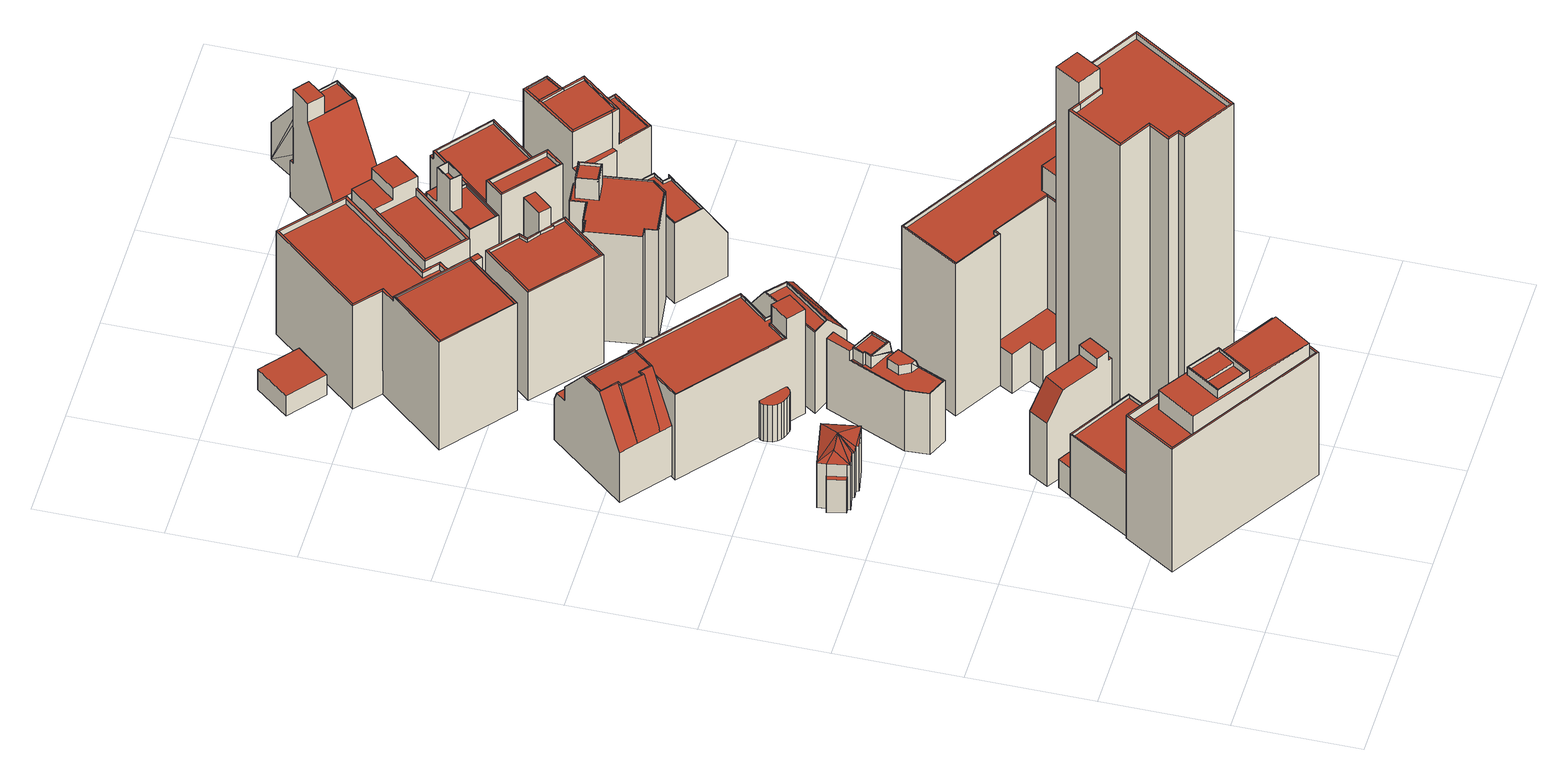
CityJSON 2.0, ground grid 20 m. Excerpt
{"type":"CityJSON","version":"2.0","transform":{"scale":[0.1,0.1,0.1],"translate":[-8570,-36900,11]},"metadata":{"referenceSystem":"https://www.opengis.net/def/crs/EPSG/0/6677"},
"CityObjects":{
"building1":{"type":"Building","attributes":{"class":3002,"usage":401,"measuredHeight":23.2,"storeysAboveGround":7,"storeysBelowGround":0,"prefecture":13,"city":13103,"footprintArea":287.12,"fireproofType":1001,"coverageRatio":80,"floorAreaRatio":700,"surveyYear":2021,"urbanPlanType":21,"areaClassificationType":22,"landUseType":212,"districts":"10","detailedUsage":"1210","floodRisk_description":10,"floodRisk_rank":1,"floodRisk_depth":0.03,"floodRisk_adminType":2,"floodRisk_scale":2,"meshCode":"53394509"},"geometry":[{"type":"Solid","lod":"2","boundaries":[[[[0,1,2,3,4,5,6,7,8,9,10,11]],[[12,13,14,15,16,17,18,19]],[[20,21,22,23]],[[24,25,26,27,28,29,30,31]],[[32,33,34,35]],[[36,37,38,39]],[[40,41,42,43]],[[44,45,46,47]],[[48,49,50,51]],[[52,53,54,55]],[[26,25,30,29]],[[56,57,58,59]],[[60,61,62]],[[39,38,41,40]],[[56,59,49,48]],[[63,64,65,66,67,68,69,70]],[[71,72,32,35]],[[73,61,60,74,75,76,62,77,78]],[[79,80,81,82]],[[83,51,50,84]],[[80,79,85,86]],[[86,85,72,71]],[[83,84,58,57]],[[60,62,76]],[[43,42,37,36]],[[87,88,89,90]],[[32,17,16,33]],[[11,10,80,86]],[[49,62,61,50]],[[57,56,80,10,9]],[[24,31,75,74]],[[65,34,33,16,15,66]],[[90,56,48]],[[63,87,90,64]],[[25,76,30]],[[65,90,35]],[[50,61,73,84]],[[90,89,56]],[[8,7,51,83]],[[65,35,34]],[[59,77,62,49]],[[82,81,68,67,14,13]],[[29,39,40,26]],[[76,75,31,30]],[[89,68,80]],[[3,2,20,23]],[[5,4,71,35]],[[28,36,39,29]],[[69,89,88,70]],[[7,6,48,51]],[[27,43,36,28]],[[25,24,74,60]],[[65,64,90]],[[15,14,67,66]],[[85,19,18,72]],[[58,78,77,59]],[[26,40,43,27]],[[37,45,44,38]],[[48,6,5]],[[68,81,80]],[[89,80,56]],[[82,13,12,79]],[[9,8,83,57]],[[89,69,68]],[[84,73,78,58]],[[90,48,35]],[[42,52,55,46,45,37]],[[25,60,76]],[[72,18,17,32]],[[53,52,42,41]],[[46,55,54,47]],[[2,1,21,20]],[[1,0,22,21]],[[48,5,35]],[[41,38,44,47,54,53]],[[71,4,3,23,22,0,11,86]],[[70,88,87,63]],[[79,12,19,85]]]],"semantics":{"surfaces":[{"type":"GroundSurface"},{"type":"RoofSurface"},{"type":"WallSurface"}],"values":[[0,1,1,1,1,1,1,1,1,1,1,1,1,1,1,1,1,1,1,1,1,1,1,1,1,1,2,2,2,2,2,2,2,2,2,2,2,2,2,2,2,2,2,2,2,2,2,2,2,2,2,2,2,2,2,2,2,2,2,2,2,2,2,2,2,2,2,2,2,2,2,2,2,2,2,2,2,2]]}}]},
"building2":{"type":"Building","attributes":{"class":3001,"usage":411,"measuredHeight":8.9,"storeysAboveGround":2,"storeysBelowGround":0,"prefecture":13,"city":13103,"footprintArea":58.18,"fireproofType":1002,"coverageRatio":60,"floorAreaRatio":300,"surveyYear":2021,"urbanPlanType":21,"areaClassificationType":22,"landUseType":211,"districts":"5","detailedUsage":"1310","landslideRisk_description":1,"landslideRisk_areaType":1,"meshCode":"53394509"},"geometry":[{"type":"Solid","lod":"2","boundaries":[[[[91,92,93,94,95,96,97,98,99,100,101,102]],[[103,104,105]],[[106,107,104]],[[108,109,103]],[[106,110,111]],[[109,112,103]],[[111,110,103]],[[103,112,111]],[[108,113,109]],[[103,110,104]],[[106,104,110]],[[114,115,116,117]],[[108,103,118]],[[103,105,118]],[[95,94,111,112]],[[101,100,105,104]],[[97,96,109,113]],[[96,95,112,109]],[[92,91,117,116]],[[104,107,114,102,101]],[[111,94,93,115,106]],[[107,106,115,114]],[[98,97,113,108]],[[93,92,116,115]],[[99,98,108,118]],[[91,102,114,117]],[[100,99,118,105]]]],"semantics":{"surfaces":[{"type":"GroundSurface"},{"type":"RoofSurface"},{"type":"WallSurface"}],"values":[[0,1,1,1,1,1,1,1,1,1,1,1,1,1,2,2,2,2,2,2,2,2,2,2,2,2,2]]}}]},
"building3":{"type":"Building","attributes":{"class":9999,"usage":461,"measuredHeight":5.6,"storeysAboveGround":9999,"storeysBelowGround":9999,"prefecture":13,"city":13103,"footprintArea":-9999,"fireproofType":1011,"coverageRatio":80,"floorAreaRatio":700,"surveyYear":1,"urbanPlanType":21,"areaClassificationType":22,"landUseType":212,"districts":"10","detailedUsage":"0","floodRisk_description":10,"floodRisk_rank":1,"floodRisk_depth":0.03,"floodRisk_adminType":2,"floodRisk_scale":2,"meshCode":"53394509"},"geometry":[{"type":"Solid","lod":"2","boundaries":[[[[119,120,121,122]],[[123,124,125,126]],[[120,119,124,123]],[[122,121,126,125]],[[121,120,123,126]],[[119,122,125,124]]]],"semantics":{"surfaces":[{"type":"GroundSurface"},{"type":"RoofSurface"},{"type":"WallSurface"}],"values":[[0,1,2,2,2,2]]}}]},
"building4":{"type":"Building","attributes":{"class":3002,"usage":412,"measuredHeight":16.1,"storeysAboveGround":5,"storeysBelowGround":0,"prefecture":13,"city":13103,"footprintArea":48.17,"fireproofType":1001,"coverageRatio":80,"floorAreaRatio":700,"surveyYear":2021,"urbanPlanType":21,"areaClassificationType":22,"landUseType":211,"districts":"10","detailedUsage":"1320","floodRisk_description":10,"floodRisk_rank":1,"floodRisk_depth":0.03,"floodRisk_adminType":2,"floodRisk_scale":2,"meshCode":"53394509"},"geometry":[{"type":"Solid","lod":"2","boundaries":[[[[127,128,129,130]],[[131,132,133,134]],[[135,136,137,138]],[[139,140,141,142]],[[136,143,144,137]],[[141,140,135,138]],[[127,130,133,132]],[[129,128,144,143]],[[135,140,139,134,133,130,129,143,136]],[[139,142,131,134]],[[131,142,141,138,137,144,128,127,132]]]],"semantics":{"surfaces":[{"type":"GroundSurface"},{"type":"RoofSurface"},{"type":"WallSurface"}],"values":[[0,1,1,1,1,2,2,2,2,2,2]]}}]},
"building5":{"type":"Building","attributes":{"class":3002,"usage":401,"measuredHeight":14.9,"storeysAboveGround":6,"storeysBelowGround":0,"prefecture":13,"city":13103,"footprintArea":151.09,"fireproofType":1001,"coverageRatio":80,"floorAreaRatio":400,"surveyYear":2021,"urbanPlanType":21,"areaClassificationType":22,"landUseType":212,"districts":"10","detailedUsage":"1210","landslideRisk_description":1,"landslideRisk_areaType":1,"meshCode":"53394509"},"geometry":[{"type":"Solid","lod":"2","boundaries":[[[[145,146,147,148]],[[149,150,151,152]],[[153,154,155,156]],[[157,158,159,160]],[[157,161,162,163]],[[164,165,166,167]],[[168,169,158,163]],[[152,151,165,164]],[[153,156,170,171]],[[157,160,172,161]],[[173,174,175,176,177,178,179,180]],[[152,181,169,149]],[[167,166,172,160]],[[164,167,182,183]],[[149,168,184,150]],[[163,162,184,168]],[[150,173,180,151]],[[165,179,178,166]],[[145,148,159,158,169,181]],[[157,163,158]],[[147,146,155,154]],[[169,168,149]],[[151,180,179,165]],[[170,183,182,171]],[[172,177,176,161]],[[147,154,153,171,182,167,160,159,148]],[[166,178,177,172]],[[162,175,174,184]],[[161,176,175,162]],[[152,164,183,170,156,155,146,145,181]],[[184,174,173,150]]]],"semantics":{"surfaces":[{"type":"GroundSurface"},{"type":"RoofSurface"},{"type":"WallSurface"}],"values":[[0,1,1,1,1,1,1,1,1,1,1,1,1,1,1,1,2,2,2,2,2,2,2,2,2,2,2,2,2,2,2]]}}]},
"building6":{"type":"Building","attributes":{"class":9999,"usage":461,"measuredHeight":-9999,"storeysAboveGround":9999,"storeysBelowGround":9999,"prefecture":13,"city":13103,"footprintArea":-9999,"fireproofType":1011,"coverageRatio":80,"floorAreaRatio":700,"surveyYear":1,"urbanPlanType":21,"areaClassificationType":22,"landUseType":212,"districts":"10","detailedUsage":"0","floodRisk_description":10,"floodRisk_rank":1,"floodRisk_depth":0.03,"floodRisk_adminType":2,"floodRisk_scale":2,"meshCode":"53394509"},"geometry":[{"type":"Solid","lod":"2","boundaries":[[[[185,186,187,188]],[[189,190,191,192]],[[186,185,190,189]],[[188,187,192,191]],[[187,186,189,192]],[[185,188,191,190]]]],"semantics":{"surfaces":[{"type":"GroundSurface"},{"type":"RoofSurface"},{"type":"WallSurface"}],"values":[[0,1,2,2,2,2]]}}]},
"building7":{"type":"Building","attributes":{"class":3002,"usage":401,"measuredHeight":16.7,"storeysAboveGround":4,"storeysBelowGround":0,"prefecture":13,"city":13103,"footprintArea":259.54,"fireproofType":1002,"coverageRatio":80,"floorAreaRatio":400,"surveyYear":2021,"urbanPlanType":21,"areaClassificationType":22,"landUseType":212,"districts":"10","detailedUsage":"1210","floodRisk_description":10,"floodRisk_rank":1,"floodRisk_depth":0.02,"floodRisk_adminType":2,"floodRisk_scale":2,"landslideRisk_description":1,"landslideRisk_areaType":1,"meshCode":"53394509"},"geometry":[{"type":"Solid","lod":"2","boundaries":[[[[193,194,195,196,197,198,199,200,201,202,203,204,205,206,207,208,209,210,211,212,213,214]],[[215,216,217,218]],[[216,219,220,217]],[[221,222,223,224]],[[225,226,227,228]],[[229,230,231,232,233,234,235,236,237,238,239,240,241]],[[242,243,244,245]],[[246,224,223,247]],[[248,249,250,251]],[[252,253,254,255,256,257,258,259,260,261,262]],[[215,218,227,226]],[[263,264,220,219]],[[251,250,264,263]],[[225,228,222,221]],[[246,247,249,248]],[[196,195,229,241,205,204,245,244,248,251]],[[243,242,224,246]],[[228,255,254,222]],[[194,193,231,230]],[[227,256,255,228]],[[244,243,246,248]],[[264,260,259,220]],[[224,242,245,204,203,221]],[[199,198,219,216]],[[209,208,238,237]],[[250,261,260,264]],[[210,209,237,236]],[[203,202,225,221]],[[213,212,234,233]],[[193,214,232,231]],[[212,211,235,234]],[[201,200,215,226]],[[197,196,251,263]],[[206,205,241,240]],[[200,199,216,215]],[[207,206,240,239]],[[208,207,239,238]],[[222,254,253,223]],[[198,197,263,219]],[[220,259,258,217]],[[214,213,233,232]],[[223,253,252,247]],[[202,201,226,225]],[[195,194,230,229]],[[218,257,256,227]],[[211,210,236,235]],[[217,258,257,218]],[[247,252,262,249]],[[249,262,261,250]]]],"semantics":{"surfaces":[{"type":"GroundSurface"},{"type":"RoofSurface"},{"type":"WallSurface"}],"values":[[0,1,1,1,1,1,1,1,1,1,1,1,1,1,1,2,2,2,2,2,2,2,2,2,2,2,2,2,2,2,2,2,2,2,2,2,2,2,2,2,2,2,2,2,2,2,2,2,2]]}}]},
"building8":{"type":"Building","attributes":{"class":3002,"usage":412,"measuredHeight":11.4,"storeysAboveGround":5,"storeysBelowGround":0,"prefecture":13,"city":13103,"footprintArea":91.05,"fireproofType":1001,"coverageRatio":80,"floorAreaRatio":400,"surveyYear":2021,"urbanPlanType":21,"areaClassificationType":22,"landUseType":211,"districts":"10","detailedUsage":"1320","landslideRisk_description":1,"landslideRisk_areaType":1,"meshCode":"53394509"},"geometry":[{"type":"Solid","lod":"2","boundaries":[[[[265,266,267,268,269]],[[270,271,272]],[[273,274,275,276]],[[277,278,279,280]],[[281,282,283,284]],[[284,283,278,277]],[[285,286,287,288]],[[289,290,291,292,293]],[[294,295,296,297,298,299,300,301,302,303,304,305,306,307]],[[289,293,273]],[[308,309,310,311]],[[311,310,282,281]],[[271,270,312,313,314]],[[315,316,317,318]],[[277,319,320]],[[273,276,289]],[[321,322,319,323]],[[320,284,277]],[[272,322,270]],[[287,315,318,288]],[[324,325,326,327,328,329]],[[308,280,279,309]],[[317,316,272,330]],[[312,270,322]],[[267,266,315,287]],[[312,321,331]],[[279,328,327,309]],[[290,289,276,275,269,268]],[[330,271,305]],[[317,304,303,318]],[[314,306,305]],[[280,319,277]],[[323,296,295,321]],[[278,329,328,279]],[[308,311,299,298]],[[314,313,307,306]],[[300,292,291,286,285,301]],[[266,265,316,315]],[[280,296,323]],[[321,295,294,331]],[[268,267,287,286,291,290]],[[280,308,298,297]],[[312,322,321]],[[272,316,265,269,275,274,320,319,322]],[[282,325,324,283]],[[309,327,326,310]],[[283,324,329,278]],[[284,274,293]],[[280,323,319]],[[330,305,304,317]],[[310,326,325,282]],[[284,320,274]],[[299,311,281,292,300]],[[330,272,271]],[[284,293,281]],[[307,313,312,331,294]],[[288,302,301,285]],[[293,292,281]],[[271,314,305]],[[280,297,296]],[[274,273,293]],[[318,303,302,288]]]],"semantics":{"surfaces":[{"type":"GroundSurface"},{"type":"RoofSurface"},{"type":"WallSurface"}],"values":[[0,1,1,1,1,1,1,1,1,1,1,1,1,1,1,1,1,1,1,1,1,1,1,2,2,2,2,2,2,2,2,2,2,2,2,2,2,2,2,2,2,2,2,2,2,2,2,2,2,2,2,2,2,2,2,2,2,2,2,2,2,2]]}}]},
"building9":{"type":"Building","attributes":{"class":3002,"usage":401,"measuredHeight":59.6,"storeysAboveGround":20,"storeysBelowGround":0,"prefecture":13,"city":13103,"footprintArea":339.78,"fireproofType":1001,"coverageRatio":80,"floorAreaRatio":700,"surveyYear":2021,"urbanPlanType":21,"areaClassificationType":22,"landUseType":212,"districts":"10","detailedUsage":"1210","floodRisk_description":10,"floodRisk_rank":1,"floodRisk_depth":0.03,"floodRisk_adminType":2,"floodRisk_scale":2,"meshCode":"53394509"},"geometry":[{"type":"Solid","lod":"2","boundaries":[[[[332,333,334,335,336,337,338,339,340,341]],[[342,343,344,345]],[[346,347,348,349]],[[350,351,352,353]],[[354,355,356,357]],[[353,352,358,359]],[[360,361,362,363]],[[364,365,343,342]],[[366,349,348,367]],[[364,360,363,365]],[[346,345,344,347]],[[368,369,370,371,372,373,374,375,376,377,378]],[[359,358,362,361]],[[366,367,351,350]],[[372,350,353,373]],[[347,344,337,336]],[[376,360,364,377]],[[370,349,366,371]],[[351,367,334,333]],[[374,359,361,375]],[[373,353,359,374]],[[343,365,339,338]],[[365,363,340,339]],[[354,341,340,363,355]],[[352,351,333,332]],[[344,343,338,337]],[[341,354,357,358,352,332]],[[348,347,336,335]],[[356,362,358,357]],[[377,364,342,378]],[[368,345,346,369]],[[378,342,345,368]],[[375,361,360,376]],[[369,346,349,370]],[[371,366,350,372]],[[367,348,335,334]],[[363,362,356,355]]]],"semantics":{"surfaces":[{"type":"GroundSurface"},{"type":"RoofSurface"},{"type":"WallSurface"}],"values":[[0,1,1,1,1,1,1,1,1,1,1,1,1,1,2,2,2,2,2,2,2,2,2,2,2,2,2,2,2,2,2,2,2,2,2,2,2]]}}]},
"building10":{"type":"Building","attributes":{"class":3001,"usage":412,"measuredHeight":4.1,"storeysAboveGround":12,"storeysBelowGround":0,"prefecture":13,"city":13103,"footprintArea":378.07,"fireproofType":1001,"coverageRatio":80,"floorAreaRatio":400,"surveyYear":2021,"urbanPlanType":21,"areaClassificationType":22,"landUseType":211,"districts":"10","detailedUsage":"1320","meshCode":"53394509"},"geometry":[{"type":"Solid","lod":"2","boundaries":[[[[379,380,381,382]],[[383,384,385,386]],[[382,381,386,385]],[[379,382,385,384]],[[380,379,384,383]],[[381,380,383,386]]]],"semantics":{"surfaces":[{"type":"GroundSurface"},{"type":"RoofSurface"},{"type":"WallSurface"}],"values":[[0,1,2,2,2,2]]}}]},
"building11":{"type":"Building","attributes":{"class":3002,"usage":412,"measuredHeight":12.6,"storeysAboveGround":5,"storeysBelowGround":0,"prefecture":13,"city":13103,"footprintArea":114.04,"fireproofType":1001,"coverageRatio":80,"floorAreaRatio":400,"surveyYear":2021,"urbanPlanType":21,"areaClassificationType":22,"landUseType":211,"districts":"10","detailedUsage":"1320","floodRisk_description":10,"floodRisk_rank":1,"floodRisk_depth":0.02,"floodRisk_adminType":2,"floodRisk_scale":2,"landslideRisk_description":1,"landslideRisk_areaType":1,"meshCode":"53394509"},"geometry":[{"type":"Solid","lod":"2","boundaries":[[[[387,388,389,390]],[[391,392,393,394]],[[395,396,391]],[[391,394,395]],[[397,398,399,400]],[[394,393,398,397]],[[391,400,399,392]],[[401,400,391]],[[402,403,404,405]],[[391,396,401]],[[398,403,402,399]],[[397,400,401,387,390]],[[399,402,405,392]],[[388,387,401,396]],[[392,405,404,393]],[[389,388,396,395]],[[395,394,397,390,389]],[[393,404,403,398]]]],"semantics":{"surfaces":[{"type":"GroundSurface"},{"type":"RoofSurface"},{"type":"WallSurface"}],"values":[[0,1,1,1,1,1,1,1,1,1,2,2,2,2,2,2,2,2]]}}]},
"building12":{"type":"Building","attributes":{"class":3002,"usage":401,"measuredHeight":20,"storeysAboveGround":5,"storeysBelowGround":0,"prefecture":13,"city":13103,"footprintArea":441.54,"fireproofType":1001,"coverageRatio":80,"floorAreaRatio":400,"surveyYear":2021,"urbanPlanType":21,"areaClassificationType":22,"landUseType":212,"districts":"10","detailedUsage":"1210","meshCode":"53394509"},"geometry":[{"type":"Solid","lod":"2","boundaries":[[[[406,407,408,409,410,411,412,413,414,415,416,417,418,419,420,421]],[[422,423,424,425]],[[426,427,428,429]],[[430,431,432,433]],[[422,425,434,435]],[[436,437,427,426]],[[438,439,440,441]],[[426,429,442,443]],[[444,445,446,447,448]],[[443,442,439,438]],[[432,449,450,433]],[[451,452,453,454]],[[430,454,453,431]],[[455,456,457,458,459,460,461,462]],[[435,434,452,451]],[[463,464,465,466]],[[441,440,428,427]],[[415,414,430,433]],[[418,417,437,436]],[[410,409,466,465]],[[440,446,445,428]],[[428,445,444,429]],[[424,423,441,427,437,417,416,450,449,461,460]],[[452,457,456,453]],[[412,411,464,463]],[[421,438,441,423,422,406]],[[434,458,457,452]],[[408,407,435,451]],[[414,413,454,430]],[[416,415,433,450]],[[420,419,426,443]],[[421,420,443,438]],[[432,462,461,449]],[[439,447,446,440]],[[431,455,462,432]],[[453,456,455,431]],[[407,406,422,435]],[[425,459,458,434]],[[454,413,412,463,466,409,408,451]],[[424,460,459,425]],[[442,448,447,439]],[[429,444,448,442]],[[419,418,436,426]],[[411,410,465,464]]]],"semantics":{"surfaces":[{"type":"GroundSurface"},{"type":"RoofSurface"},{"type":"WallSurface"}],"values":[[0,1,1,1,1,1,1,1,1,1,1,1,1,1,1,1,1,2,2,2,2,2,2,2,2,2,2,2,2,2,2,2,2,2,2,2,2,2,2,2,2,2,2,2]]}}]},
"building13":{"type":"Building","attributes":{"class":3002,"usage":412,"measuredHeight":21,"storeysAboveGround":7,"storeysBelowGround":0,"prefecture":13,"city":13103,"footprintArea":156.67,"fireproofType":1001,"coverageRatio":80,"floorAreaRatio":400,"surveyYear":2021,"urbanPlanType":21,"areaClassificationType":22,"landUseType":211,"districts":"10","detailedUsage":"1320","meshCode":"53394509"},"geometry":[{"type":"Solid","lod":"2","boundaries":[[[[467,468,469,470,471,472,473,474,475,476]],[[477,478,479,480]],[[481,482,483,484]],[[485,481,484,486]],[[487,488,489,490]],[[485,486,491,492]],[[490,489,493,494]],[[495,496,497,498,499,500,501,502,503]],[[494,493,483,482]],[[480,479,488,487]],[[477,492,491,478]],[[504,505,506,507]],[[474,473,494,482]],[[471,470,480,487]],[[489,499,498,493]],[[506,468,467,492,507]],[[493,498,497,483]],[[484,496,495,486]],[[491,503,502,478]],[[467,476,485,492]],[[480,470,469,505,504,477]],[[475,474,482,481]],[[473,472,490,494]],[[479,501,500,488]],[[486,495,503,491]],[[488,500,499,489]],[[504,507,492,477]],[[476,475,481,485]],[[505,469,468,506]],[[472,471,487,490]],[[478,502,501,479]],[[483,497,496,484]]]],"semantics":{"surfaces":[{"type":"GroundSurface"},{"type":"RoofSurface"},{"type":"WallSurface"}],"values":[[0,1,1,1,1,1,1,1,1,1,1,1,2,2,2,2,2,2,2,2,2,2,2,2,2,2,2,2,2,2,2,2]]}}]},
"building14":{"type":"Building","attributes":{"class":3002,"usage":412,"measuredHeight":29.7,"storeysAboveGround":10,"storeysBelowGround":0,"prefecture":13,"city":13103,"footprintArea":410.37,"fireproofType":1001,"coverageRatio":80,"floorAreaRatio":700,"surveyYear":2021,"urbanPlanType":21,"areaClassificationType":22,"landUseType":211,"districts":"10","detailedUsage":"1320","floodRisk_description":10,"floodRisk_rank":1,"floodRisk_depth":0.11,"floodRisk_adminType":2,"floodRisk_scale":2,"meshCode":"53394509"},"geometry":[{"type":"Solid","lod":"2","boundaries":[[[[508,509,510,511,512,513,514,515,516,517,518,519]],[[520,521,522,523]],[[524,525,522,521]],[[526,527,528,529]],[[530,531,532,533]],[[533,532,534,535]],[[536,537,538,539]],[[535,534,527,526]],[[540,541,531,530]],[[542,529,528,543]],[[520,523,544,545]],[[539,538,546,547,548,549,550,551,552,553,554,555,537,536,556,557]],[[545,544,541,540]],[[542,543,558,559]],[[559,558,525,524]],[[560,561,562,563,564,565,566,567,568,569]],[[570,571,572,573]],[[525,555,554,522]],[[531,550,549,532]],[[516,559,524,569,517]],[[528,546,538,543]],[[533,511,510,564,530]],[[522,554,553,523]],[[532,549,548,534]],[[519,518,568,567]],[[534,548,547,527]],[[541,551,550,531]],[[527,547,546,528]],[[557,570,573,539]],[[558,537,555,525]],[[539,573,572,536]],[[545,540,563,562]],[[518,517,569,568]],[[543,538,537,558]],[[544,552,551,541]],[[516,515,542,559]],[[520,545,562,561]],[[524,521,560,569]],[[513,512,535,526]],[[540,530,564,563]],[[509,508,566,565]],[[556,571,570,557]],[[523,553,552,544]],[[512,511,533,535]],[[514,513,526,529]],[[515,514,529,542]],[[521,520,561,560]],[[508,519,567,566]],[[536,572,571,556]],[[510,509,565,564]]]],"semantics":{"surfaces":[{"type":"GroundSurface"},{"type":"RoofSurface"},{"type":"WallSurface"}],"values":[[0,1,1,1,1,1,1,1,1,1,1,1,1,1,1,1,1,2,2,2,2,2,2,2,2,2,2,2,2,2,2,2,2,2,2,2,2,2,2,2,2,2,2,2,2,2,2,2,2,2]]}}]},
"building15":{"type":"Building","attributes":{"class":3002,"usage":401,"measuredHeight":21.4,"storeysAboveGround":6,"storeysBelowGround":0,"prefecture":13,"city":13103,"footprintArea":149.41,"fireproofType":1001,"coverageRatio":80,"floorAreaRatio":400,"surveyYear":2021,"urbanPlanType":21,"areaClassificationType":22,"landUseType":212,"districts":"10","detailedUsage":"1210","floodRisk_description":10,"floodRisk_rank":1,"floodRisk_depth":0.01,"floodRisk_adminType":2,"floodRisk_scale":2,"meshCode":"53394509"},"geometry":[{"type":"Solid","lod":"2","boundaries":[[[[574,575,576,577,578,579,580,581,582,583,584,585]],[[586,587,588,589]],[[590,591,592,593]],[[594,595,596,597]],[[594,598,599,595]],[[600,601,602,603]],[[604,605,599,598]],[[606,605,607,608]],[[609,610,611,612]],[[609,613,614,610]],[[615,616,614,613]],[[596,589,588,597]],[[617,618,616,615]],[[603,602,619,620]],[[620,619,621,622]],[[606,608,618,617]],[[612,611,623,624]],[[586,624,623,587]],[[625,626,627,628,629,630,631,632,633,634,635,636,637,638,639,640,641]],[[622,621,601,600]],[[587,635,634,588]],[[582,581,589,596]],[[601,591,590,602]],[[610,638,637,611]],[[580,579,624,586]],[[618,641,640,616]],[[574,585,606,617]],[[621,592,591,601]],[[611,637,636,623]],[[585,584,599,605,606]],[[575,574,617,615]],[[576,575,615,613]],[[616,640,639,614]],[[603,620,627,626,607,605]],[[623,636,635,587]],[[594,632,631,598]],[[581,580,586,589]],[[588,634,633,597]],[[584,583,595,599]],[[629,600,603,605,604,630]],[[602,590,593,619]],[[578,577,609,612]],[[597,633,632,594]],[[628,627,620,622]],[[607,626,625,608]],[[622,600,629,628]],[[614,639,638,610]],[[608,625,641,618]],[[598,631,630,604]],[[583,582,596,595]],[[619,593,592,621]],[[579,578,612,624]],[[577,576,613,609]]]],"semantics":{"surfaces":[{"type":"GroundSurface"},{"type":"RoofSurface"},{"type":"WallSurface"}],"values":[[0,1,1,1,1,1,1,1,1,1,1,1,1,1,1,1,1,1,1,1,2,2,2,2,2,2,2,2,2,2,2,2,2,2,2,2,2,2,2,2,2,2,2,2,2,2,2,2,2,2,2,2,2]]}}]},
"building16":{"type":"Building","attributes":{"class":3002,"usage":401,"measuredHeight":19,"storeysAboveGround":5,"storeysBelowGround":0,"prefecture":13,"city":13103,"footprintArea":146.14,"fireproofType":1001,"coverageRatio":80,"floorAreaRatio":400,"surveyYear":2021,"urbanPlanType":21,"areaClassificationType":22,"landUseType":212,"districts":"10","detailedUsage":"1210","meshCode":"53394509"},"geometry":[{"type":"Solid","lod":"2","boundaries":[[[[642,643,644,645]],[[646,647,648,649]],[[650,651,652,653]],[[654,655,656,657]],[[658,659,660,661,662]],[[663,664,649,648]],[[660,647,646,661]],[[662,654,657,658]],[[642,645,647,660,659]],[[663,655,654,662,661,650,653,664]],[[650,661,646,651]],[[648,647,645,644]],[[644,643,656,655,663,648]],[[643,642,659,658,657,656]],[[651,646,649,652]],[[652,649,664,653]]]],"semantics":{"surfaces":[{"type":"GroundSurface"},{"type":"RoofSurface"},{"type":"WallSurface"}],"values":[[0,1,1,1,1,1,1,2,2,2,2,2,2,2,2,2]]}}]},
"building17":{"type":"Building","attributes":{"class":3002,"usage":401,"measuredHeight":19.4,"storeysAboveGround":5,"storeysBelowGround":0,"prefecture":13,"city":13103,"footprintArea":78.25,"fireproofType":1001,"coverageRatio":80,"floorAreaRatio":400,"surveyYear":2021,"urbanPlanType":21,"areaClassificationType":22,"landUseType":212,"districts":"10","detailedUsage":"1210","meshCode":"53394509"},"geometry":[{"type":"Solid","lod":"2","boundaries":[[[[665,666,667,668,669,670,671,672]],[[673,674,675,676]],[[676,675,677,678]],[[678,677,679,680]],[[681,682,683,684,685]],[[686,687,688,689,690,691]],[[692,693,694,695]],[[696,697,698,699,700,701]],[[702,703,704,705]],[[703,702,706,707]],[[680,679,674,673]],[[707,706,692,695]],[[708,709,710,711]],[[690,678,680,694,693,691]],[[692,686,691,693]],[[675,711,710,677]],[[674,708,711,675]],[[705,689,688,702]],[[685,684,700,699]],[[676,678,690,689,705,704]],[[702,688,687,706]],[[671,670,696,701]],[[666,665,683,682,673,676,704,703]],[[672,671,701,700]],[[706,687,686,692]],[[667,666,703,707]],[[683,665,672,700,684]],[[679,709,708,674]],[[668,667,707,695]],[[670,669,697,696]],[[677,710,709,679]],[[697,669,668,695,694,680,673,682,681,698]],[[681,685,699,698]]]],"semantics":{"surfaces":[{"type":"GroundSurface"},{"type":"RoofSurface"},{"type":"WallSurface"}],"values":[[0,1,1,1,1,1,1,1,1,1,1,1,1,2,2,2,2,2,2,2,2,2,2,2,2,2,2,2,2,2,2,2,2]]}}]},
"building18":{"type":"Building","attributes":{"class":3002,"usage":413,"measuredHeight":15.4,"storeysAboveGround":4,"storeysBelowGround":0,"prefecture":13,"city":13103,"footprintArea":87.45,"fireproofType":1001,"coverageRatio":80,"floorAreaRatio":400,"surveyYear":2021,"urbanPlanType":21,"areaClassificationType":22,"landUseType":211,"districts":"10","detailedUsage":"1230","floodRisk_description":10,"floodRisk_rank":1,"floodRisk_depth":0.01,"floodRisk_adminType":2,"floodRisk_scale":2,"meshCode":"53394509"},"geometry":[{"type":"Solid","lod":"2","boundaries":[[[[712,713,714,715,716,717,718,719]],[[720,721,722,723]],[[724,725,726,727]],[[728,729,730,731,732,733]],[[727,726,721,720]],[[734,735,736,737]],[[738,739,724,727,740]],[[723,722,736,735]],[[734,737,725,724]],[[738,714,713,739]],[[737,728,733,725]],[[717,716,720,723]],[[722,730,729,736]],[[719,718,735,734]],[[716,715,740,727,720]],[[713,712,724,739]],[[726,732,731,721]],[[736,729,728,737]],[[715,714,738,740]],[[724,712,719,734]],[[725,733,732,726]],[[721,731,730,722]],[[718,717,723,735]]]],"semantics":{"surfaces":[{"type":"GroundSurface"},{"type":"RoofSurface"},{"type":"WallSurface"}],"values":[[0,1,1,1,1,1,1,1,1,2,2,2,2,2,2,2,2,2,2,2,2,2,2]]}}]},
"building19":{"type":"Building","attributes":{"class":3002,"usage":401,"measuredHeight":18.2,"storeysAboveGround":5,"storeysBelowGround":0,"prefecture":13,"city":13103,"footprintArea":195.45,"fireproofType":1002,"coverageRatio":80,"floorAreaRatio":400,"surveyYear":2021,"urbanPlanType":21,"areaClassificationType":22,"landUseType":212,"districts":"10","detailedUsage":"1210","meshCode":"53394509"},"geometry":[{"type":"Solid","lod":"2","boundaries":[[[[741,742,743,744]],[[745,746,747,748]],[[749,750,751,752]],[[753,754,755,756]],[[757,758,759,760]],[[761,762,758,757]],[[763,764,745,748]],[[765,766,767,768]],[[760,759,769,770]],[[770,769,762,761]],[[764,763,771,772]],[[764,755,754,745]],[[752,763,748,749]],[[762,767,766,758]],[[769,768,767,762]],[[743,742,751,750]],[[759,765,768,769]],[[761,744,743,750,749,748,747,770]],[[758,766,765,759]],[[742,741,757,760,771,763,752,751]],[[772,756,755,764]],[[757,741,744,761]],[[745,754,753,746]],[[746,753,756,772,771,760,770,747]]]],"semantics":{"surfaces":[{"type":"GroundSurface"},{"type":"RoofSurface"},{"type":"WallSurface"}],"values":[[0,1,1,1,1,1,1,1,1,1,1,2,2,2,2,2,2,2,2,2,2,2,2,2]]}}]},
"building20":{"type":"Building","attributes":{"class":3002,"usage":461,"measuredHeight":25.7,"storeysAboveGround":9999,"storeysBelowGround":9999,"prefecture":13,"city":13103,"footprintArea":-9999,"fireproofType":1011,"coverageRatio":80,"floorAreaRatio":400,"surveyYear":1,"urbanPlanType":21,"areaClassificationType":22,"landUseType":211,"districts":"10","detailedUsage":"0","floodRisk_description":10,"floodRisk_rank":1,"floodRisk_depth":0.01,"floodRisk_adminType":2,"floodRisk_scale":2,"meshCode":"53394509"},"geometry":[{"type":"Solid","lod":"2","boundaries":[[[[773,774,775,776,777,778,779,780]],[[781,782,783,784]],[[785,786,787]],[[788,789,790,791]],[[792,793,794,795]],[[792,795,782,781]],[[796,797,798,799]],[[783,785,787,800]],[[789,788,784,800]],[[801,802,803,804]],[[805,806,807,808]],[[790,787,786,791]],[[798,809,810,799]],[[783,800,784]],[[811,812,813,814,815,816]],[[817,818,794,793]],[[797,796,819,820]],[[786,785,818,817]],[[821,822,823,824]],[[776,775,791,786]],[[777,776,786,817,819,796]],[[783,812,811,785]],[[773,780,808,807]],[[782,813,812,783]],[[775,774,788,791]],[[800,823,822,789]],[[794,815,814,795]],[[797,802,801,798]],[[798,801,804,809]],[[820,803,802,797]],[[818,816,815,794]],[[778,777,796,799]],[[805,779,778,799,810,793,792]],[[795,814,813,782]],[[787,824,823,800]],[[805,792,781,806]],[[780,779,805,808]],[[809,804,803,820,819,817,793,810]],[[789,822,821,790]],[[790,821,824,787]],[[785,811,816,818]],[[806,781,784,788,774,773,807]]]],"semantics":{"surfaces":[{"type":"GroundSurface"},{"type":"RoofSurface"},{"type":"WallSurface"}],"values":[[0,1,1,1,1,1,1,1,1,1,1,1,1,1,1,1,1,1,1,2,2,2,2,2,2,2,2,2,2,2,2,2,2,2,2,2,2,2,2,2,2,2]]}}]},
"building21":{"type":"Building","attributes":{"class":3002,"usage":401,"measuredHeight":14,"storeysAboveGround":6,"storeysBelowGround":0,"prefecture":13,"city":13103,"footprintArea":153.45,"fireproofType":1001,"coverageRatio":80,"floorAreaRatio":400,"surveyYear":2021,"urbanPlanType":21,"areaClassificationType":22,"landUseType":212,"districts":"10","detailedUsage":"1210","floodRisk_description":10,"floodRisk_rank":1,"floodRisk_depth":0.01,"floodRisk_adminType":2,"floodRisk_scale":2,"meshCode":"53394509"},"geometry":[{"type":"Solid","lod":"2","boundaries":[[[[825,826,827,828,829,830]],[[831,832,833,834,835,836]],[[837,838,839,840]],[[841,842,843,844]],[[845,846,847,848,849]],[[850,851,845,849]],[[852,853,854,855]],[[856,842,841,857,858]],[[859,860,841,844]],[[844,843,850,849]],[[846,855,854,839,838,827,826,847]],[[837,829,828]],[[850,831,836,851]],[[857,841,829]],[[837,857,829]],[[851,836,835,858,857,853,852,845]],[[841,860,829]],[[843,832,831,850]],[[852,855,846,845]],[[856,834,833,842]],[[842,833,832,843]],[[826,825,848,847]],[[830,829,860,859]],[[854,853,857,840,839]],[[858,835,834,856]],[[828,827,838,837]],[[848,825,830,859,844,849]],[[837,840,857]]]],"semantics":{"surfaces":[{"type":"GroundSurface"},{"type":"RoofSurface"},{"type":"WallSurface"}],"values":[[0,1,1,1,1,1,1,1,1,1,2,2,2,2,2,2,2,2,2,2,2,2,2,2,2,2,2,2]]}}]}
},
"vertices":[
[203,344,6],[216,366,6],[313,309,6],[300,287,6],[305,284,6],[244,180,6],[388,90,6],[336,7,6],[87,162,6],[139,245,6],[142,243,6],[203,345,6],[145,244,126],[206,206,126],[240,260,126],[268,243,126],[234,188,126],[243,182,126],[303,283,126],[203,342,126],[313,309,63],[216,366,63],[203,344,63],[300,287,63],[138,144,278],[328,19,278],[235,85,278],[183,119,278],[220,174,278],[271,140,278],[369,80,278],[179,206,278],[243,182,132],[234,188,132],[233,187,132],[244,180,132],[220,174,294],[220,172,294],[269,139,294],[271,140,294],[235,85,294],[234,87,294],[186,119,294],[183,119,294],[269,139,288],[220,172,288],[203,145,288],[251,113,288],[388,90,255],[384,89,255],[335,10,255],[336,7,255],[186,119,282],[234,87,282],[251,113,282],[203,145,282],[142,243,255],[139,245,255],[140,241,255],[141,241,255],[328,19,239],[335,10,239],[384,89,239],[243,221,162],[225,192,162],[233,187,162],[268,243,162],[240,260,162],[205,204,162],[210,201,162],[228,231,162],[305,284,132],[303,283,132],[91,163,239],[138,144,239],[179,206,239],[369,80,239],[141,241,239],[140,241,239],[145,244,132],[142,243,132],[205,204,132],[206,206,132],[87,162,255],[91,163,255],[203,342,132],[203,345,132],[243,221,183],[228,231,183],[210,201,183],[225,192,183],
[57,643,37],[51,672,37],[59,674,37],[57,688,37],[138,703,37],[148,645,37],[106,637,37],[105,642,37],[91,640,37],[90,644,37],[65,639,37],[64,644,37],[116,672,136],[65,639,127],[90,644,127],[59,674,127],[64,644,127],[105,642,127],[148,645,127],[81,669,136],[57,688,127],[138,703,127],[106,637,127],[64,644,103],[59,674,103],[51,672,103],[57,643,103],[91,640,127],
[350,121,6],[248,182,6],[287,248,6],[389,187,6],[248,182,75],[350,121,75],[389,187,75],[287,248,75],
[319,313,8],[212,382,8],[231,413,8],[339,345,8],[313,317,184],[319,313,184],[339,345,184],[333,349,184],[315,361,184],[259,396,184],[238,365,184],[294,328,184],[333,349,203],[315,361,203],[294,328,203],[313,317,203],[231,413,136],[212,382,136],
[2,969,31],[105,1094,31],[177,1035,31],[75,910,31],[58,987,216],[61,987,216],[36,1007,216],[33,1007,216],[172,1030,131],[177,1035,113],[105,1094,113],[100,1089,131],[89,960,216],[59,923,131],[75,910,131],[105,947,216],[89,963,216],[84,957,216],[85,954,216],[59,1039,216],[59,1036,216],[129,979,216],[131,980,216],[53,980,216],[27,949,131],[88,1074,131],[160,1015,131],[105,950,216],[61,987,214],[56,981,214],[84,957,214],[89,963,214],[105,950,214],[129,979,214],[59,1036,214],[36,1007,214],[2,969,131],[160,1015,158],[88,1074,158],[56,981,216],
[289,254,8],[318,303,8],[334,294,8],[305,244,8],[318,303,40],[289,254,40],[305,244,40],[334,294,40],
[190,803,19],[191,807,19],[195,811,19],[79,906,19],[151,995,19],[308,867,19],[300,857,19],[268,819,19],[287,803,19],[281,796,19],[287,791,19],[260,758,19],[234,779,19],[229,773,19],[223,771,19],[218,770,19],[211,772,19],[204,775,19],[199,778,19],[195,783,19],[191,789,19],[190,797,19],[268,819,191],[300,857,191],[298,858,191],[265,819,191],[308,867,191],[305,866,191],[287,791,191],[285,791,191],[284,790,191],[284,787,191],[281,796,191],[287,803,191],[284,803,191],[279,796,191],[195,811,93],[191,807,93],[190,803,93],[190,797,93],[191,789,93],[195,783,93],[199,778,93],[204,775,93],[211,772,93],[218,770,93],[223,771,93],[229,773,93],[234,779,93],[284,787,230],[258,808,230],[234,779,230],[260,758,230],[258,808,191],[258,811,191],[234,779,191],[234,782,191],[82,906,191],[79,906,191],[258,811,186],[284,790,186],[285,791,186],[279,796,186],[284,803,186],[265,819,186],[298,858,186],[305,866,186],[152,992,186],[82,906,186],[234,782,186],[151,995,191],[152,992,191],
[255,546,20],[222,560,20],[220,598,20],[277,730,20],[326,709,20],[283,624,160],[267,594,160],[274,591,143],[304,669,113],[307,667,113],[326,709,113],[322,711,113],[290,639,165],[289,642,165],[257,658,165],[254,657,165],[266,688,165],[267,686,165],[302,669,165],[305,669,165],[262,690,143],[260,691,143],[220,598,143],[221,598,143],[293,724,162],[277,730,162],[260,691,162],[266,688,162],[272,685,162],[261,635,141],[286,623,141],[293,638,141],[254,657,141],[260,668,141],[257,670,141],[266,688,141],[262,690,141],[221,598,141],[223,561,141],[254,548,141],[273,591,141],[260,598,141],[251,615,141],[260,668,165],[262,669,165],[259,671,165],[257,670,165],[261,635,160],[251,615,160],[260,598,160],[222,560,143],[255,546,143],[254,548,143],[223,561,143],[294,637,143],[307,667,143],[286,623,143],[288,622,143],[293,638,143],[302,669,161],[267,686,161],[259,671,161],[262,669,161],[257,658,161],[289,642,161],[273,591,143],[261,635,143],
[559,338,7],[449,164,7],[362,215,7],[369,226,7],[353,236,7],[374,270,7],[322,301,7],[376,392,7],[393,382,7],[417,422,7],[327,302,615],[322,301,615],[374,270,615],[379,272,615],[358,237,615],[353,236,615],[369,226,615],[374,227,615],[447,168,615],[449,164,615],[559,338,615],[554,337,615],[417,422,656],[393,382,656],[430,360,656],[454,400,656],[454,400,615],[455,396,615],[391,379,615],[431,356,615],[430,360,615],[393,382,615],[377,387,615],[376,392,615],[367,216,615],[362,215,615],[379,272,604],[358,237,604],[374,227,604],[367,216,604],[447,168,604],[554,337,604],[455,396,604],[431,356,604],[391,379,604],[377,387,604],[327,302,604],
[96,1537,32],[154,1490,32],[110,1437,32],[53,1483,32],[154,1490,73],[96,1537,73],[53,1483,73],[110,1437,73],
[355,871,13],[424,818,13],[346,718,13],[270,745,13],[363,812,177],[361,812,177],[300,736,177],[300,734,177],[346,718,117],[424,818,117],[270,745,177],[273,746,177],[333,835,177],[333,838,177],[355,871,117],[333,835,169],[273,746,169],[300,736,169],[361,812,169],
[148,1363,17],[107,1397,17],[230,1544,17],[293,1491,17],[311,1512,17],[337,1491,17],[319,1469,17],[326,1463,17],[204,1317,17],[227,1297,17],[211,1277,17],[249,1246,17],[242,1238,17],[231,1247,17],[163,1165,17],[56,1254,17],[148,1363,226],[131,1343,226],[134,1341,226],[153,1363,226],[231,1247,235],[238,1255,235],[234,1254,235],[229,1248,235],[204,1317,226],[199,1316,226],[222,1297,226],[227,1297,226],[111,1398,226],[107,1397,226],[242,1238,235],[249,1246,235],[56,1254,235],[60,1254,235],[131,1339,235],[131,1343,235],[162,1168,235],[163,1165,235],[229,1248,233],[234,1254,233],[131,1339,233],[60,1254,233],[162,1168,233],[208,1279,226],[211,1277,226],[230,1544,226],[230,1539,226],[321,1463,226],[326,1463,226],[199,1316,215],[321,1463,215],[230,1539,215],[111,1398,215],[153,1363,215],[134,1341,215],[208,1279,215],[222,1297,215],[319,1469,55],[337,1491,55],[311,1512,55],[293,1491,55],
[308,1169,24],[334,1199,24],[349,1186,24],[325,1158,24],[346,1140,24],[284,1066,24],[181,1153,24],[250,1235,24],[296,1196,24],[290,1183,24],[324,1156,243],[324,1152,243],[326,1154,243],[325,1158,243],[296,1196,243],[250,1235,243],[250,1230,243],[292,1195,243],[290,1183,243],[286,1182,243],[346,1140,243],[342,1140,243],[284,1070,243],[284,1066,243],[307,1167,243],[308,1169,243],[185,1153,243],[181,1153,243],[286,1182,238],[292,1195,238],[250,1230,238],[185,1153,238],[284,1070,238],[342,1140,238],[326,1154,238],[324,1152,238],[307,1167,238],[324,1156,280],[349,1186,280],[334,1199,280],[308,1169,280],
[423,462,4],[391,481,4],[403,502,4],[325,549,4],[383,645,4],[671,472,4],[625,395,4],[578,424,4],[542,365,4],[463,413,4],[460,409,4],[409,439,4],[480,429,311],[475,432,311],[475,429,311],[481,426,311],[463,413,311],[466,413,311],[671,472,311],[667,471,311],[624,398,311],[625,395,311],[403,502,311],[402,505,311],[328,549,311],[325,549,311],[384,642,311],[383,645,311],[512,410,304],[542,368,304],[577,427,304],[538,453,304],[408,510,311],[407,513,311],[578,424,311],[577,427,311],[500,457,311],[497,456,311],[624,398,304],[667,471,304],[384,642,304],[328,549,304],[402,505,304],[407,513,304],[500,457,304],[481,426,304],[475,429,304],[466,413,304],[487,425,304],[513,468,304],[542,368,311],[542,365,311],[475,432,83],[480,429,83],[497,456,83],[408,510,83],[403,502,83],[391,481,83],[423,462,83],[409,439,83],[460,409,83],[463,413,83],[513,468,354],[487,425,354],[512,410,354],[538,453,354],
[460,1037,17],[442,1014,17],[361,1004,17],[358,1024,17],[342,1022,17],[331,1111,17],[353,1113,17],[353,1116,17],[391,1121,17],[388,1145,17],[425,1149,17],[449,1130,17],[353,1113,235],[355,1112,235],[354,1115,235],[353,1116,235],[431,1141,269],[399,1138,269],[403,1106,269],[435,1109,269],[390,1144,235],[388,1145,235],[391,1121,235],[393,1119,235],[424,1148,235],[425,1149,235],[398,1139,274],[399,1138,274],[431,1141,274],[432,1143,274],[430,1143,235],[432,1143,235],[449,1130,235],[433,1141,235],[447,1129,235],[358,1024,235],[360,1025,235],[343,1023,235],[342,1022,235],[361,1004,235],[362,1006,235],[442,1014,235],[441,1016,235],[460,1037,235],[459,1037,235],[435,1109,274],[436,1108,274],[403,1106,274],[402,1104,274],[332,1109,235],[331,1111,235],[447,1129,233],[433,1141,233],[436,1108,233],[402,1104,233],[398,1139,233],[430,1143,233],[424,1148,233],[390,1144,233],[393,1119,233],[354,1115,233],[355,1112,233],[332,1109,233],[343,1023,233],[360,1025,233],[362,1006,233],[441,1016,233],[459,1037,233],
[348,1461,16],[408,1410,16],[290,1269,16],[229,1320,16],[234,1321,220],[229,1320,220],[290,1269,220],[290,1274,220],[316,1418,205],[234,1321,205],[290,1274,205],[372,1371,205],[341,1397,243],[374,1369,243],[408,1410,243],[375,1438,243],[375,1438,220],[348,1461,220],[313,1420,220],[316,1418,220],[341,1397,220],[374,1369,220],[372,1371,220],
[379,1324,14],[403,1303,14],[350,1241,14],[310,1274,14],[406,1389,14],[446,1355,14],[418,1321,14],[393,1342,14],[363,1337,280],[363,1335,280],[377,1324,280],[379,1324,280],[357,1300,280],[357,1298,280],[343,1312,280],[342,1312,280],[379,1357,210],[363,1337,210],[379,1324,210],[393,1342,210],[395,1344,210],[312,1274,213],[350,1243,213],[401,1303,213],[378,1322,213],[357,1298,213],[343,1311,213],[312,1274,218],[343,1311,218],[342,1312,218],[310,1274,218],[446,1355,159],[406,1389,159],[379,1357,159],[395,1344,159],[393,1342,159],[418,1321,159],[401,1303,218],[403,1303,218],[379,1324,218],[378,1322,218],[350,1243,218],[350,1241,218],[363,1335,259],[343,1312,259],[357,1300,259],[377,1324,259],
[540,1032,6],[544,1036,6],[577,1010,6],[521,942,6],[448,1002,6],[512,1082,6],[542,1057,6],[529,1041,6],[448,1002,168],[450,1003,168],[512,1080,168],[512,1082,168],[540,1032,168],[538,1031,168],[489,971,168],[489,969,168],[528,1040,163],[540,1057,163],[512,1080,163],[450,1003,163],[489,971,163],[538,1031,163],[529,1041,168],[542,1057,168],[540,1057,168],[528,1040,168],[577,1010,95],[544,1036,168],[521,942,95],
[363,1241,12],[478,1377,12],[562,1307,12],[448,1170,12],[554,1302,202],[470,1201,202],[472,1199,202],[558,1302,202],[558,1302,186],[562,1307,186],[478,1377,186],[472,1371,186],[470,1201,196],[554,1302,196],[473,1367,196],[389,1268,196],[363,1241,247],[368,1241,247],[388,1265,247],[387,1269,247],[448,1170,247],[447,1174,247],[472,1371,202],[473,1367,202],[388,1265,238],[368,1241,238],[447,1174,238],[467,1199,238],[467,1199,247],[472,1199,247],[387,1269,202],[389,1268,202],
[443,1147,6],[520,1248,6],[555,1221,6],[536,1194,6],[614,1134,6],[562,1067,6],[505,1110,6],[500,1103,6],[450,1156,313],[455,1157,313],[501,1216,313],[500,1221,313],[534,1191,313],[536,1194,313],[534,1196,313],[520,1248,313],[521,1244,313],[551,1221,313],[555,1221,313],[505,1110,313],[514,1103,313],[514,1108,313],[508,1113,313],[614,1134,242],[609,1134,242],[561,1071,242],[562,1067,242],[503,1220,313],[561,1071,239],[609,1134,239],[566,1167,239],[516,1106,239],[505,1110,241],[450,1156,241],[443,1147,241],[500,1103,241],[516,1106,242],[514,1103,242],[534,1191,309],[501,1216,309],[455,1157,309],[508,1113,309],[514,1108,309],[563,1168,309],[568,1169,313],[563,1168,313],[568,1169,242],[566,1167,242],[551,1221,311],[521,1244,311],[503,1220,311],[534,1196,311],
[516,1461,9],[450,1515,9],[519,1598,9],[541,1580,9],[589,1644,9],[637,1605,9],[556,1511,192],[583,1544,192],[541,1578,192],[537,1572,192],[536,1573,192],[514,1546,192],[541,1580,83],[519,1598,83],[514,1592,83],[536,1574,83],[541,1580,196],[541,1578,196],[583,1544,196],[585,1544,196],[513,1545,196],[490,1564,196],[450,1515,83],[516,1461,83],[557,1509,196],[556,1511,196],[514,1546,196],[513,1545,233],[536,1574,233],[514,1592,233],[490,1564,233],[537,1572,196],[536,1574,196],[536,1573,196],[637,1605,83],[589,1644,83]
]}
